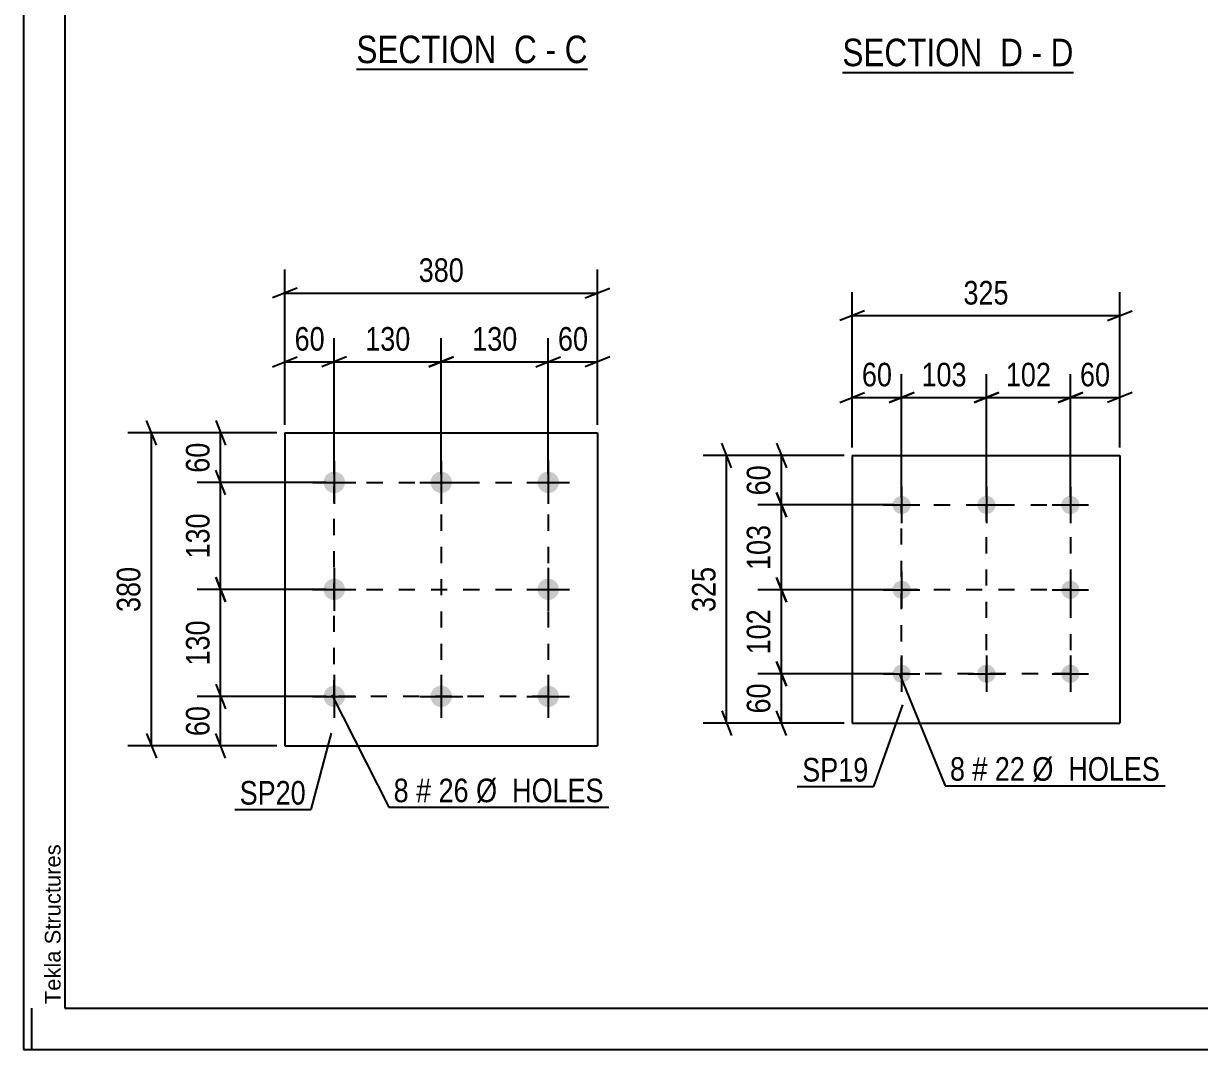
# Model space of a CAD drawing. Header units: millimetres. Extents: x 0 to 841, y 0 to 594.
# Drawn here: x 0 to 142.9, y 0 to 124.6 of the extents above; entities that cross this region are included whole.
import ezdxf

# ---------------------------------------------------------------- set-up
doc = ezdxf.new("R2010")
doc.units = ezdxf.units.MM
doc.linetypes.add('DXK_LINE_DOT2', pattern=[3.9198, 1.9599, -1.9599])
doc.styles.add('Arial', font='ARIAL.TTF', dxfattribs={"height": 0.2})
doc.styles.add('Arial Narrow', font='ARIALN.TTF', dxfattribs={"height": 0.2})

# ---------------------------------------------------------------- blocks, each defined once
blk = doc.blocks.new('Unknown-318886728-1115')
at = {"color": 5, "linetype": 'Continuous'}
for p, q in [((0, 594), (0, 0)), ((5, 589), (5, 5)), ((1, 0), (1, 5)), ((5, 5), (836, 5)), ((0, 0), (841, 0))]:
    blk.add_line(p, q, dxfattribs=at)
at = {"color": 174, "linetype": 'Continuous', "style": 'Arial'}
blk.add_text('Tekla Structures', height=1.9102, rotation=90, dxfattribs=at).set_placement((4.5, 5.5))
blk = doc.blocks.new('Unknown-318886728-13 - 2821')
at = {"color": 6, "linetype": 'Continuous'}
blk.add_line((40.45, 119.08), (68.53, 119.08), dxfattribs=at)
at = {"color": 0, "linetype": 'Continuous'}
for points in [[(58.56, 119.83), (58.56, 123.33), (40.45, 123.33), (40.45, 119.83)], [(62.38, 119.83), (62.38, 123.33), (59.61, 123.33), (59.61, 119.83)], [(64.71, 119.83), (64.71, 123.33), (63.43, 123.33), (63.43, 119.83)], [(68.53, 119.83), (68.53, 123.33), (65.76, 123.33), (65.76, 119.83)]]:
    blk.add_wipeout(points, dxfattribs=at)
at = {"color": 7, "linetype": 'Continuous', "style": 'Arial Narrow'}
for s, p in [('SECTION ', (40.45, 119.83)), ('C', (59.61, 119.83)), ('C', (65.76, 119.83)), ('-', (63.43, 119.83))]:
    blk.add_text(s, height=3.34, dxfattribs=at).set_placement(p)
blk = doc.blocks.new('Unknown-318886728-16 - 3089')
at = {"color": 6, "linetype": 'Continuous'}
blk.add_line((99.5, 118.71), (127.57, 118.71), dxfattribs=at)
at = {"color": 0, "linetype": 'Continuous'}
for points in [[(117.61, 119.46), (117.61, 122.96), (99.5, 122.96), (99.5, 119.46)], [(121.43, 119.46), (121.43, 122.96), (118.66, 122.96), (118.66, 119.46)], [(123.75, 119.46), (123.75, 122.96), (122.48, 122.96), (122.48, 119.46)], [(127.57, 119.46), (127.57, 122.96), (124.8, 122.96), (124.8, 119.46)]]:
    blk.add_wipeout(points, dxfattribs=at)
at = {"color": 7, "linetype": 'Continuous', "style": 'Arial Narrow'}
for s, p in [('SECTION ', (99.5, 119.46)), ('D', (118.66, 119.46)), ('D', (124.8, 119.46)), ('-', (122.48, 119.46))]:
    blk.add_text(s, height=3.34, dxfattribs=at).set_placement(p)
blk = doc.blocks.new('Bolt-318886728-1980 - 1946')
at = {"linetype": 'Continuous'}
for points in [[(106.7, 67.25, -1), (106.7, 65.05, -1)], [(117, 67.25, -1), (117, 65.05, -1)], [(127.2, 67.25, -1), (127.2, 65.05, -1)], [(106.7, 56.95, -1), (106.7, 54.75, -1)], [(127.2, 56.95, -1), (127.2, 54.75, -1)], [(106.7, 46.75, -1), (106.7, 44.55, -1)], [(117, 46.75, -1), (117, 44.55, -1)], [(127.2, 46.75, -1), (127.2, 44.55, -1)]]:
    blk.add_hatch(color=1, dxfattribs=at).paths.add_polyline_path(points)
at = {"color": 1, "linetype": 'Continuous'}
for p, q in [((106.7, 68.35), (106.7, 63.95)), ((117, 68.35), (117, 63.95)), ((127.2, 68.35), (127.2, 63.95)), ((104.5, 66.15), (108.9, 66.15)), ((114.8, 66.15), (119.2, 66.15)), ((125, 66.15), (129.4, 66.15)), ((106.7, 58.05), (106.7, 53.65)), ((127.2, 58.05), (127.2, 53.65)), ((104.5, 55.85), (108.9, 55.85)), ((125, 55.85), (129.4, 55.85)), ((106.7, 47.85), (106.7, 43.45)), ((117, 47.85), (117, 43.45)), ((127.2, 47.85), (127.2, 43.45)), ((104.5, 45.65), (108.9, 45.65)), ((114.8, 45.65), (119.2, 45.65)), ((125, 45.65), (129.4, 45.65))]:
    blk.add_line(p, q, dxfattribs=at)
blk = doc.blocks.new('Part-318886728-1995 - 1946')
at = {"color": 2, "linetype": 'Continuous'}
for p, q in [((100.7, 72.15), (100.7, 39.65)), ((100.7, 72.15), (133.2, 72.15)), ((133.2, 72.15), (133.2, 39.65)), ((100.7, 39.65), (133.2, 39.65))]:
    blk.add_line(p, q, dxfattribs=at)
blk = doc.blocks.new('Bolt-318886728-1585 - 1551')
at = {"linetype": 'Continuous'}
for points in [[(37.76, 70.2, -1), (37.76, 67.6, -1)], [(50.76, 70.2, -1), (50.76, 67.6, -1)], [(63.76, 70.2, -1), (63.76, 67.6, -1)], [(37.76, 57.2, -1), (37.76, 54.6, -1)], [(63.76, 57.2, -1), (63.76, 54.6, -1)], [(37.76, 44.2, -1), (37.76, 41.6, -1)], [(50.76, 44.2, -1), (50.76, 41.6, -1)], [(63.76, 44.2, -1), (63.76, 41.6, -1)]]:
    blk.add_hatch(color=1, dxfattribs=at).paths.add_polyline_path(points)
at = {"color": 1, "linetype": 'Continuous'}
for p, q in [((37.76, 71.5), (37.76, 66.3)), ((50.76, 71.5), (50.76, 66.3)), ((63.76, 71.5), (63.76, 66.3)), ((35.16, 68.9), (40.36, 68.9)), ((48.16, 68.9), (53.36, 68.9)), ((61.16, 68.9), (66.36, 68.9)), ((37.76, 58.5), (37.76, 53.3)), ((63.76, 58.5), (63.76, 53.3)), ((35.16, 55.9), (40.36, 55.9)), ((61.16, 55.9), (66.36, 55.9)), ((37.76, 45.5), (37.76, 40.3)), ((50.76, 45.5), (50.76, 40.3)), ((63.76, 45.5), (63.76, 40.3)), ((35.16, 42.9), (40.36, 42.9)), ((48.16, 42.9), (53.36, 42.9)), ((61.16, 42.9), (66.36, 42.9))]:
    blk.add_line(p, q, dxfattribs=at)
blk = doc.blocks.new('Part-318886728-1600 - 1551')
at = {"color": 2, "linetype": 'Continuous'}
for p, q in [((31.76, 74.9), (31.76, 36.9)), ((31.76, 74.9), (69.76, 74.9)), ((69.76, 74.9), (69.76, 36.9)), ((31.76, 36.9), (69.76, 36.9))]:
    blk.add_line(p, q, dxfattribs=at)
blk = doc.blocks.new('Rectangle-318886728-2086 - 1946')
at = {"color": 1, "linetype": 'DXK_LINE_DOT2'}
blk.add_lwpolyline([(106.7, 66.15), (127.2, 66.15), (127.2, 45.65), (106.7, 45.65), (106.7, 66.15)], close=True, dxfattribs=at)
blk = doc.blocks.new('Rectangle-318886728-1687 - 1551')
at = {"color": 1, "linetype": 'DXK_LINE_DOT2'}
blk.add_lwpolyline([(37.76, 68.9), (63.76, 68.9), (63.76, 42.9), (37.76, 42.9), (37.76, 68.9)], close=True, dxfattribs=at)
blk = doc.blocks.new('Line-318886728-2079 - 1946')
at = {"color": 1, "linetype": 'DXK_LINE_DOT2'}
blk.add_line((106.7, 55.9), (127.2, 55.9), dxfattribs=at)
blk = doc.blocks.new('Line-318886728-1680 - 1551')
at = {"color": 1, "linetype": 'DXK_LINE_DOT2'}
blk.add_line((37.76, 55.9), (63.76, 55.9), dxfattribs=at)
blk = doc.blocks.new('Line-318886728-2068 - 1946')
at = {"color": 1, "linetype": 'DXK_LINE_DOT2'}
blk.add_line((116.95, 66.15), (116.95, 44.65), dxfattribs=at)
blk = doc.blocks.new('Line-318886728-1673 - 1551')
at = {"color": 1, "linetype": 'DXK_LINE_DOT2'}
blk.add_line((50.76, 68.9), (50.76, 42.9), dxfattribs=at)
blk = doc.blocks.new('StraightDimension-318886728-2044 - 1946')
at = {"color": 7, "linetype": 'Continuous'}
for p, q in [((91.49, 73.65), (92.69, 70.65)), ((99.7, 72.15), (89.24, 72.15)), ((92.09, 66.15), (92.09, 72.15)), ((92.69, 64.65), (91.49, 67.65)), ((105.7, 66.15), (89.24, 66.15))]:
    blk.add_line(p, q, dxfattribs=at)
at = {"color": 0}
blk.add_wipeout([(91.34, 71.57), (87.14, 71.57), (87.14, 66.72), (91.34, 66.72)], dxfattribs=at)
at = {"color": 3, "style": 'Arial Narrow'}
blk.add_text('60', height=2.863, rotation=90.0002, dxfattribs=at).set_placement((90.74, 67.32))
blk = doc.blocks.new('StraightDimension-318886728-1997 - 1946')
at = {"color": 7, "linetype": 'Continuous'}
for p, q in [((100.7, 73.15), (100.7, 92)), ((133.2, 73.15), (133.2, 92)), ((102.2, 89.75), (99.2, 88.55)), ((100.7, 89.15), (133.2, 89.15)), ((131.7, 88.55), (134.7, 89.75))]:
    blk.add_line(p, q, dxfattribs=at)
at = {"color": 0}
blk.add_wipeout([(120.29, 89.9), (120.29, 94.1), (113.61, 94.1), (113.61, 89.9)], dxfattribs=at)
at = {"color": 3, "style": 'Arial Narrow'}
blk.add_text('325', height=2.863, dxfattribs=at).set_placement((114.21, 90.5))
blk = doc.blocks.new('StraightDimension-318886728-2008 - 1946')
at = {"color": 7, "linetype": 'Continuous'}
for p, q in [((127.2, 67.15), (127.2, 82.06)), ((133.2, 73.15), (133.2, 82.06)), ((125.7, 78.61), (128.7, 79.81)), ((127.2, 79.21), (133.2, 79.21)), ((134.7, 79.81), (131.7, 78.61))]:
    blk.add_line(p, q, dxfattribs=at)
at = {"color": 0}
blk.add_wipeout([(132.63, 79.96), (132.63, 84.16), (127.77, 84.16), (127.77, 79.96)], dxfattribs=at)
at = {"color": 3, "style": 'Arial Narrow'}
blk.add_text('60', height=2.863, dxfattribs=at).set_placement((128.37, 80.56))
blk = doc.blocks.new('StraightDimension-318886728-2018 - 1946')
at = {"color": 7, "linetype": 'Continuous'}
for p, q in [((100.7, 73.15), (100.7, 82.06)), ((106.7, 67.15), (106.7, 82.06)), ((99.2, 78.61), (102.2, 79.81)), ((100.7, 79.21), (106.7, 79.21)), ((108.2, 79.81), (105.2, 78.61))]:
    blk.add_line(p, q, dxfattribs=at)
at = {"color": 0}
blk.add_wipeout([(106.13, 79.96), (106.13, 84.16), (101.27, 84.16), (101.27, 79.96)], dxfattribs=at)
at = {"color": 3, "style": 'Arial Narrow'}
blk.add_text('60', height=2.863, dxfattribs=at).set_placement((101.87, 80.56))
blk = doc.blocks.new('StraightDimension-318886728-2033 - 1946')
at = {"color": 7, "linetype": 'Continuous'}
for p, q in [((86.03, 70.65), (84.83, 73.65)), ((99.7, 72.15), (82.58, 72.15)), ((85.43, 39.65), (85.43, 72.15)), ((84.83, 41.15), (86.03, 38.15)), ((99.7, 39.65), (82.58, 39.65))]:
    blk.add_line(p, q, dxfattribs=at)
at = {"color": 0}
blk.add_wipeout([(84.68, 59.24), (80.48, 59.24), (80.48, 52.55), (84.68, 52.55)], dxfattribs=at)
at = {"color": 3, "style": 'Arial Narrow'}
blk.add_text('325', height=2.863, rotation=90.0002, dxfattribs=at).set_placement((84.08, 53.15))
blk = doc.blocks.new('StraightDimension-318886728-2054 - 1946')
at = {"color": 7, "linetype": 'Continuous'}
for p, q in [((91.49, 47.15), (92.69, 44.15)), ((105.7, 45.65), (89.24, 45.65)), ((92.09, 39.65), (92.09, 45.65)), ((92.69, 38.15), (91.49, 41.15)), ((99.7, 39.65), (89.24, 39.65))]:
    blk.add_line(p, q, dxfattribs=at)
at = {"color": 0}
blk.add_wipeout([(91.34, 45.07), (87.14, 45.07), (87.14, 40.22), (91.34, 40.22)], dxfattribs=at)
at = {"color": 3, "style": 'Arial Narrow'}
blk.add_text('60', height=2.863, rotation=90.0002, dxfattribs=at).set_placement((90.74, 40.82))
blk = doc.blocks.new('StraightDimension-318886728-9346 - 1946')
at = {"color": 7, "linetype": 'Continuous'}
for p, q in [((106.7, 67.15), (106.7, 82.06)), ((117, 67.15), (117, 82.06)), ((105.2, 78.61), (108.2, 79.81)), ((106.7, 79.21), (117, 79.21)), ((118.5, 79.81), (115.5, 78.61))]:
    blk.add_line(p, q, dxfattribs=at)
at = {"color": 0}
blk.add_wipeout([(115.19, 79.96), (115.19, 84.16), (108.51, 84.16), (108.51, 79.96)], dxfattribs=at)
at = {"color": 3, "style": 'Arial Narrow'}
blk.add_text('103', height=2.863, dxfattribs=at).set_placement((109.11, 80.56))
blk = doc.blocks.new('StraightDimension-318886728-9348 - 1946')
at = {"color": 7, "linetype": 'Continuous'}
for p, q in [((117, 67.15), (117, 82.06)), ((127.2, 67.15), (127.2, 82.06)), ((115.5, 78.61), (118.5, 79.81)), ((117, 79.21), (127.2, 79.21)), ((128.7, 79.81), (125.7, 78.61))]:
    blk.add_line(p, q, dxfattribs=at)
at = {"color": 0}
blk.add_wipeout([(125.44, 79.96), (125.44, 84.16), (118.76, 84.16), (118.76, 79.96)], dxfattribs=at)
at = {"color": 3, "style": 'Arial Narrow'}
blk.add_text('102', height=2.863, dxfattribs=at).set_placement((119.36, 80.56))
blk = doc.blocks.new('StraightDimension-318886728-9368 - 1946')
at = {"color": 7, "linetype": 'Continuous'}
for p, q in [((91.49, 57.35), (92.69, 54.35)), ((105.7, 55.85), (89.24, 55.85)), ((92.09, 45.65), (92.09, 55.85)), ((92.69, 44.15), (91.49, 47.15)), ((105.7, 45.65), (89.24, 45.65))]:
    blk.add_line(p, q, dxfattribs=at)
at = {"color": 0}
blk.add_wipeout([(91.34, 54.09), (87.14, 54.09), (87.14, 47.4), (91.34, 47.4)], dxfattribs=at)
at = {"color": 3, "style": 'Arial Narrow'}
blk.add_text('102', height=2.863, rotation=90.0002, dxfattribs=at).set_placement((90.74, 48))
blk = doc.blocks.new('StraightDimension-318886728-9370 - 1946')
at = {"color": 7, "linetype": 'Continuous'}
for p, q in [((91.49, 67.65), (92.69, 64.65)), ((105.7, 66.15), (89.24, 66.15)), ((92.09, 55.85), (92.09, 66.15)), ((92.69, 54.35), (91.49, 57.35)), ((105.7, 55.85), (89.24, 55.85))]:
    blk.add_line(p, q, dxfattribs=at)
at = {"color": 0}
blk.add_wipeout([(91.34, 64.34), (87.14, 64.34), (87.14, 57.65), (91.34, 57.65)], dxfattribs=at)
at = {"color": 3, "style": 'Arial Narrow'}
blk.add_text('103', height=2.863, rotation=90.0002, dxfattribs=at).set_placement((90.74, 58.25))
blk = doc.blocks.new('StraightDimension-318886728-1602 - 1551')
at = {"color": 7, "linetype": 'Continuous'}
for p, q in [((23.35, 76.4), (24.55, 73.4)), ((30.76, 74.9), (21.1, 74.9)), ((23.95, 68.9), (23.95, 74.9)), ((24.55, 67.4), (23.35, 70.4)), ((36.76, 68.9), (21.1, 68.9))]:
    blk.add_line(p, q, dxfattribs=at)
at = {"color": 0}
blk.add_wipeout([(23.2, 74.32), (19, 74.32), (19, 69.47), (23.2, 69.47)], dxfattribs=at)
at = {"color": 3, "style": 'Arial Narrow'}
blk.add_text('60', height=2.863, rotation=90.0002, dxfattribs=at).set_placement((22.6, 70.07))
blk = doc.blocks.new('StraightDimension-318886728-1612 - 1551')
at = {"color": 7, "linetype": 'Continuous'}
for p, q in [((23.35, 44.4), (24.55, 41.4)), ((36.76, 42.9), (21.1, 42.9)), ((23.95, 36.9), (23.95, 42.9)), ((24.55, 35.4), (23.35, 38.4)), ((30.76, 36.9), (21.1, 36.9))]:
    blk.add_line(p, q, dxfattribs=at)
at = {"color": 0}
blk.add_wipeout([(23.2, 42.32), (19, 42.32), (19, 37.47), (23.2, 37.47)], dxfattribs=at)
at = {"color": 3, "style": 'Arial Narrow'}
blk.add_text('60', height=2.863, rotation=90.0002, dxfattribs=at).set_placement((22.6, 38.07))
blk = doc.blocks.new('StraightDimension-318886728-1627 - 1551')
at = {"color": 7, "linetype": 'Continuous'}
for p, q in [((16.14, 73.4), (14.94, 76.4)), ((30.76, 74.9), (12.69, 74.9)), ((15.54, 36.9), (15.54, 74.9)), ((14.94, 38.4), (16.14, 35.4)), ((30.76, 36.9), (12.69, 36.9))]:
    blk.add_line(p, q, dxfattribs=at)
at = {"color": 0}
blk.add_wipeout([(14.79, 59.24), (10.59, 59.24), (10.59, 52.55), (14.79, 52.55)], dxfattribs=at)
at = {"color": 3, "style": 'Arial Narrow'}
blk.add_text('380', height=2.863, rotation=90.0002, dxfattribs=at).set_placement((14.19, 53.15))
blk = doc.blocks.new('StraightDimension-318886728-1642 - 1551')
at = {"color": 7, "linetype": 'Continuous'}
for p, q in [((63.76, 69.9), (63.76, 86.4)), ((69.76, 75.9), (69.76, 86.4)), ((62.26, 82.95), (65.26, 84.15)), ((63.76, 83.55), (69.76, 83.55)), ((71.26, 84.15), (68.26, 82.95))]:
    blk.add_line(p, q, dxfattribs=at)
at = {"color": 0}
blk.add_wipeout([(69.19, 84.3), (69.19, 88.5), (64.34, 88.5), (64.34, 84.3)], dxfattribs=at)
at = {"color": 3, "style": 'Arial Narrow'}
blk.add_text('60', height=2.863, dxfattribs=at).set_placement((64.94, 84.9))
blk = doc.blocks.new('StraightDimension-318886728-1652 - 1551')
at = {"color": 7, "linetype": 'Continuous'}
for p, q in [((31.76, 75.9), (31.76, 86.4)), ((37.76, 69.9), (37.76, 86.4)), ((30.26, 82.95), (33.26, 84.15)), ((31.76, 83.55), (37.76, 83.55)), ((39.26, 84.15), (36.26, 82.95))]:
    blk.add_line(p, q, dxfattribs=at)
at = {"color": 0}
blk.add_wipeout([(37.19, 84.3), (37.19, 88.5), (32.34, 88.5), (32.34, 84.3)], dxfattribs=at)
at = {"color": 3, "style": 'Arial Narrow'}
blk.add_text('60', height=2.863, dxfattribs=at).set_placement((32.94, 84.9))
blk = doc.blocks.new('StraightDimension-318886728-1663 - 1551')
at = {"color": 7, "linetype": 'Continuous'}
for p, q in [((31.76, 75.9), (31.76, 94.75)), ((69.76, 75.9), (69.76, 94.75)), ((33.26, 92.5), (30.26, 91.3)), ((31.76, 91.9), (69.76, 91.9)), ((68.26, 91.3), (71.26, 92.5))]:
    blk.add_line(p, q, dxfattribs=at)
at = {"color": 0}
blk.add_wipeout([(54.11, 92.65), (54.11, 96.85), (47.42, 96.85), (47.42, 92.65)], dxfattribs=at)
at = {"color": 3, "style": 'Arial Narrow'}
blk.add_text('380', height=2.863, dxfattribs=at).set_placement((48.02, 93.25))
blk = doc.blocks.new('StraightDimension-318886728-9228 - 1551')
at = {"color": 7, "linetype": 'Continuous'}
for p, q in [((24.55, 54.4), (23.35, 57.4)), ((36.76, 55.9), (21.1, 55.9)), ((23.95, 42.9), (23.95, 55.9)), ((23.35, 44.4), (24.55, 41.4)), ((36.76, 42.9), (21.1, 42.9))]:
    blk.add_line(p, q, dxfattribs=at)
at = {"color": 0}
blk.add_wipeout([(23.2, 52.74), (19, 52.74), (19, 46.05), (23.2, 46.05)], dxfattribs=at)
at = {"color": 3, "style": 'Arial Narrow'}
blk.add_text('130', height=2.863, rotation=90.0002, dxfattribs=at).set_placement((22.6, 46.65))
blk = doc.blocks.new('StraightDimension-318886728-9230 - 1551')
at = {"color": 7, "linetype": 'Continuous'}
for p, q in [((24.55, 67.4), (23.35, 70.4)), ((36.76, 68.9), (21.1, 68.9)), ((23.95, 55.9), (23.95, 68.9)), ((23.35, 57.4), (24.55, 54.4)), ((36.76, 55.9), (21.1, 55.9))]:
    blk.add_line(p, q, dxfattribs=at)
at = {"color": 0}
blk.add_wipeout([(23.2, 65.74), (19, 65.74), (19, 59.05), (23.2, 59.05)], dxfattribs=at)
at = {"color": 3, "style": 'Arial Narrow'}
blk.add_text('130', height=2.863, rotation=90.0002, dxfattribs=at).set_placement((22.6, 59.65))
blk = doc.blocks.new('StraightDimension-318886728-9250 - 1551')
at = {"color": 7, "linetype": 'Continuous'}
for p, q in [((37.76, 69.9), (37.76, 86.4)), ((50.76, 69.9), (50.76, 86.4)), ((39.26, 84.15), (36.26, 82.95)), ((37.76, 83.55), (50.76, 83.55)), ((49.26, 82.95), (52.26, 84.15))]:
    blk.add_line(p, q, dxfattribs=at)
at = {"color": 0}
blk.add_wipeout([(47.61, 84.3), (47.61, 88.5), (40.92, 88.5), (40.92, 84.3)], dxfattribs=at)
at = {"color": 3, "style": 'Arial Narrow'}
blk.add_text('130', height=2.863, dxfattribs=at).set_placement((41.52, 84.9))
blk = doc.blocks.new('StraightDimension-318886728-9252 - 1551')
at = {"color": 7, "linetype": 'Continuous'}
for p, q in [((50.76, 69.9), (50.76, 86.4)), ((63.76, 69.9), (63.76, 86.4)), ((52.26, 84.15), (49.26, 82.95)), ((50.76, 83.55), (63.76, 83.55)), ((62.26, 82.95), (65.26, 84.15))]:
    blk.add_line(p, q, dxfattribs=at)
at = {"color": 0}
blk.add_wipeout([(60.61, 84.3), (60.61, 88.5), (53.92, 88.5), (53.92, 84.3)], dxfattribs=at)
at = {"color": 3, "style": 'Arial Narrow'}
blk.add_text('130', height=2.863, dxfattribs=at).set_placement((54.52, 84.9))
blk = doc.blocks.new('Mark-318886728-1976 - 1946')
at = {"color": 0}
for points in [[(114.39, 32.65), (114.39, 35.65), (112.57, 35.65), (112.57, 32.65)], [(117.12, 32.65), (117.12, 35.65), (115.29, 35.65), (115.29, 32.65)], [(121.68, 32.65), (121.68, 35.65), (118.02, 35.65), (118.02, 32.65)], [(138.11, 32.65), (138.11, 35.65), (122.58, 35.65), (122.58, 32.65)]]:
    blk.add_wipeout(points, dxfattribs=at)
for points in [[(114.39, 32.65), (114.39, 35.65), (112.57, 35.65), (112.57, 32.65)], [(117.12, 32.65), (117.12, 35.65), (115.29, 35.65), (115.29, 32.65)], [(121.68, 32.65), (121.68, 35.65), (118.02, 35.65), (118.02, 32.65)], [(138.11, 32.65), (138.11, 35.65), (122.58, 35.65), (122.58, 32.65)]]:
    blk.add_wipeout(points, dxfattribs=at)
at = {"color": 7, "linetype": 'Continuous'}
for p, q in [((106.47, 45.5), (111.97, 32.05)), ((111.97, 32.05), (138.71, 32.05))]:
    blk.add_line(p, q, dxfattribs=at)
at = {"color": 3, "style": 'Arial Narrow'}
for s, height, p in [('8', 2.86, (112.57, 32.65)), ('#', 2.86, (115.29, 32.65)), ('22', 2.863, (118.02, 32.65)), ('Ø  HOLES', 2.863, (122.58, 32.65))]:
    blk.add_text(s, height=height, dxfattribs=at).set_placement(p)
blk = doc.blocks.new('Mark-318886728-1991 - 1946')
at = {"color": 0}
blk.add_wipeout([(102.66, 32.55), (102.66, 35.55), (94.62, 35.55), (94.62, 32.55)], dxfattribs=at)
blk.add_wipeout([(102.66, 32.55), (102.66, 35.55), (94.62, 35.55), (94.62, 32.55)], dxfattribs=at)
at = {"color": 30, "linetype": 'Continuous'}
for p in [(106.82, 41.86), (94.02, 31.95)]:
    blk.add_line(p, (103.26, 31.95), dxfattribs=at)
at = {"color": 3, "style": 'Arial Narrow'}
blk.add_text('SP19', height=2.863, dxfattribs=at).set_placement((94.62, 32.55))
blk = doc.blocks.new('Mark-318886728-1581 - 1551')
at = {"color": 0}
for points in [[(46.8, 30.04), (46.8, 33.04), (44.97, 33.04), (44.97, 30.04)], [(49.53, 30.04), (49.53, 33.04), (47.7, 33.04), (47.7, 30.04)], [(54.09, 30.04), (54.09, 33.04), (50.43, 33.04), (50.43, 30.04)], [(70.51, 30.04), (70.51, 33.04), (54.99, 33.04), (54.99, 30.04)]]:
    blk.add_wipeout(points, dxfattribs=at)
for points in [[(46.8, 30.04), (46.8, 33.04), (44.97, 33.04), (44.97, 30.04)], [(49.53, 30.04), (49.53, 33.04), (47.7, 33.04), (47.7, 30.04)], [(54.09, 30.04), (54.09, 33.04), (50.43, 33.04), (50.43, 30.04)], [(70.51, 30.04), (70.51, 33.04), (54.99, 33.04), (54.99, 30.04)]]:
    blk.add_wipeout(points, dxfattribs=at)
at = {"color": 7, "linetype": 'Continuous'}
for p, q in [((37.47, 43.08), (44.37, 29.44)), ((44.37, 29.44), (71.11, 29.44))]:
    blk.add_line(p, q, dxfattribs=at)
at = {"color": 3, "style": 'Arial Narrow'}
for s, height, p in [('8', 2.86, (44.97, 30.04)), ('#', 2.86, (47.7, 30.04)), ('26', 2.863, (50.43, 30.04)), ('Ø  HOLES', 2.863, (54.99, 30.04))]:
    blk.add_text(s, height=height, dxfattribs=at).set_placement(p)
blk = doc.blocks.new('Mark-318886728-1596 - 1551')
at = {"color": 0}
blk.add_wipeout([(34.3, 29.75), (34.3, 32.75), (26.26, 32.75), (26.26, 29.75)], dxfattribs=at)
blk.add_wipeout([(34.3, 29.75), (34.3, 32.75), (26.26, 32.75), (26.26, 29.75)], dxfattribs=at)
at = {"color": 30, "linetype": 'Continuous'}
for p in [(37.38, 38.42), (25.66, 29.15)]:
    blk.add_line(p, (34.9, 29.15), dxfattribs=at)
at = {"color": 3, "style": 'Arial Narrow'}
blk.add_text('SP20', height=2.863, dxfattribs=at).set_placement((26.26, 29.75))

msp = doc.modelspace()

# ---------------------------------------------------------------- block references
for name in ['Unknown-318886728-1115', 'Part-318886728-1600 - 1551', 'Bolt-318886728-1585 - 1551', 'Part-318886728-1995 - 1946', 'Rectangle-318886728-1687 - 1551', 'Line-318886728-1673 - 1551', 'Bolt-318886728-1980 - 1946', 'Rectangle-318886728-2086 - 1946', 'Line-318886728-2068 - 1946', 'Line-318886728-1680 - 1551', 'Line-318886728-2079 - 1946']:
    msp.add_blockref(name, (0, 0))

# ---------------------------------------------------------------- next in the draw order: block references
for name in ['Unknown-318886728-13 - 2821', 'Unknown-318886728-16 - 3089', 'StraightDimension-318886728-1642 - 1551', 'StraightDimension-318886728-1602 - 1551', 'StraightDimension-318886728-2044 - 1946', 'StraightDimension-318886728-1612 - 1551', 'Mark-318886728-1976 - 1946']:
    msp.add_blockref(name, (0, 0))

# ---------------------------------------------------------------- next in the draw order: block references
for name in ['StraightDimension-318886728-1997 - 1946', 'StraightDimension-318886728-1627 - 1551']:
    msp.add_blockref(name, (0, 0))

# ---------------------------------------------------------------- next in the draw order: block references
for name in ['StraightDimension-318886728-1652 - 1551', 'StraightDimension-318886728-2018 - 1946', 'StraightDimension-318886728-2008 - 1946', 'StraightDimension-318886728-9228 - 1551']:
    msp.add_blockref(name, (0, 0))

# ---------------------------------------------------------------- next in the draw order: block references
for name in ['StraightDimension-318886728-1663 - 1551', 'StraightDimension-318886728-9346 - 1946', 'StraightDimension-318886728-2033 - 1946', 'StraightDimension-318886728-9230 - 1551', 'Mark-318886728-1581 - 1551']:
    msp.add_blockref(name, (0, 0))

# ---------------------------------------------------------------- next in the draw order: block references
for name in ['StraightDimension-318886728-9250 - 1551', 'StraightDimension-318886728-9348 - 1946', 'StraightDimension-318886728-2054 - 1946', 'Mark-318886728-1596 - 1551']:
    msp.add_blockref(name, (0, 0))

# ---------------------------------------------------------------- next in the draw order: block references
for name in ['StraightDimension-318886728-9252 - 1551', 'StraightDimension-318886728-9368 - 1946', 'Mark-318886728-1991 - 1946']:
    msp.add_blockref(name, (0, 0))

# ---------------------------------------------------------------- next in the draw order: block references
msp.add_blockref('StraightDimension-318886728-9370 - 1946', (0, 0))

doc.saveas('drawing.dxf')
